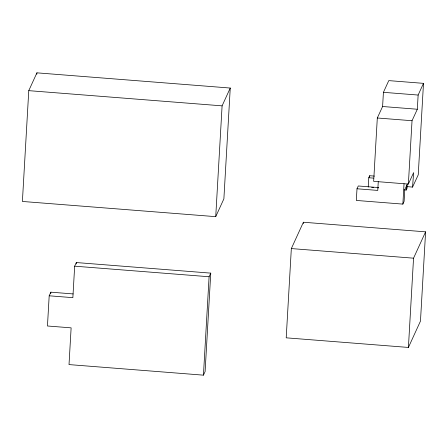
<?xml version="1.0" encoding="UTF-8"?>
<svg xmlns="http://www.w3.org/2000/svg" width="448" height="448" viewBox="0 0 448 448"><rect width="100%" height="100%" fill="white"/><g stroke="black" fill="none" stroke-linecap="round" stroke-linejoin="round"><path stroke-width="0.67" d="M28.767 90.653L22.4 201.454L215.729 216.658L223.882 198.85L230.25 88.049L36.921 72.839L28.767 90.653L222.096 105.857L230.25 88.049M36.842 74.217L36.921 72.839M49.19 295.798L47.46 325.993L71.126 327.852L69.014 364.588L203.442 375.161L205.106 371.538L210.756 273.129L76.328 262.55L74.67 266.179L72.862 297.657L49.19 295.798L50.854 292.174L73.13 293.927M50.775 293.546L50.854 292.174M76.25 263.922L76.328 262.55M203.442 375.161L209.098 276.752L210.756 273.129M215.729 216.658L222.096 105.857M291.334 248.573L286.205 337.826L408.414 347.441L420.47 321.104L425.6 231.846L303.391 222.236L291.334 248.573L413.543 258.182L425.6 231.846M303.313 223.63L303.391 222.236M378.314 187.55L358.282 185.976L357 188.776L356.328 200.441L402.864 204.109L404.113 201.309L404.785 189.644L407.344 184.055M368.234 187.046L368.766 177.744L369.69 175.722L374.466 176.098M369.617 177.05L369.69 175.722M412.552 187.113L418.236 174.843L423.494 83.35L388.774 80.618L383.421 92.322L382.603 106.506L377.311 117.986L373.66 181.334L408.374 184.078L413.633 172.609L412.552 187.113L407.098 186.592L407.249 183.994M378.263 181.692L377.759 190.411L357 188.776M402.864 204.109L404.029 183.753M404.152 189.874L406.224 190.036L406.459 185.886M407.215 186.844L407.148 188.014L406.224 190.036M408.374 184.078L412.031 120.725L417.323 109.245L418.141 95.049L423.494 83.35M408.414 347.441L413.543 258.182M407.098 186.592L407.249 186.256M383.421 92.322L418.141 95.049M382.603 106.506L417.323 109.245M377.311 117.986L412.031 120.725M368.766 177.744L373.57 178.119M371.683 187.32L373.755 187.482M377.21 187.751L378.594 187.863M74.67 266.179L209.098 276.752"/></g></svg>
